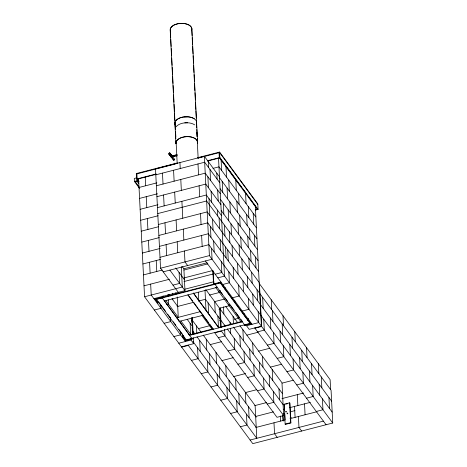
<?xml version="1.0" encoding="UTF-8"?>
<svg xmlns="http://www.w3.org/2000/svg" width="467" height="467" viewBox="0 0 467 467"><rect width="100%" height="100%" fill="white"/><g stroke="black" fill="none" stroke-linecap="round" stroke-linejoin="round"><path stroke-width="0.7" d="M172.492 156.293C172.288 154.74 171.05 157.916 172.09 156.69L172.627 157.414L171.477 157.537L168.774 153.783A0.718 0.56 -36.4 0 1 169.41 153.018C170.77 152.808 169.725 154.898 168.879 154.057M171.955 157.589A0.718 0.56 -36.4 0 0 172.562 156.673C172.662 157.986 171.01 154.595 172.031 155.499L172.562 156.223M286.971 413.453C287.036 414.573 288.577 413.003 287.386 413.044M290.217 417.142L290.795 417.381L290.252 417.907M172.988 155.68L176.462 154.787M176.917 154.84L172.06 156.095L169.743 153.013M172.627 157.414L172.592 156.819L174.676 156.282M172.358 157.052L177.215 155.797M177.238 162.989L136.3 173.549L136.58 179.013L138.728 181.932M197.704 157.706L219.583 152.061L257.807 203.945L258.082 209.409L255.42 210.097M219.472 176.777L204.365 156.264L155.505 168.873L160.537 268.221L178.318 292.354M136.329 174.045L174.103 164.302M197.985 158.138L219.607 152.557L257.831 204.441L257.276 204.587M136.825 177.799L134.268 178.458L134.42 181.435L139.557 188.405M136.58 179.013L156.095 173.981M207.366 160.753L219.858 157.525L258.082 209.409M137.356 179.17L156.317 174.279M207.587 161.051L219.525 157.974M155.809 174.833L204.669 162.224L219.776 182.737M134.42 181.435L138.308 180.431L138.53 180.735L135.196 181.593L139.446 187.366M139.026 187.471L156.854 182.871M212.975 168.389L218.97 166.842L255.863 216.916M156.363 185.761L205.217 173.158L220.331 193.665M139.575 198.399L157.408 193.799M156.918 196.689L205.772 184.086L220.885 204.593M140.129 209.327L157.963 204.727M157.467 207.617L206.326 195.013L221.44 215.52M157.77 213.577L206.63 200.973L258.63 271.555M140.684 220.255L158.132 215.754M158.325 224.51L207.185 211.901L259.185 282.482M141.238 231.183L158.687 226.682M255.198 209.794L257.305 209.251M158.879 235.438L207.733 222.829L259.734 293.41M141.793 242.11L159.241 237.61M159.434 246.366L208.288 233.757L260.288 304.344M142.347 253.038L160.175 248.438M159.988 257.294L208.842 244.685L260.843 315.272M142.896 263.972L160.432 259.448M160.537 268.221L209.397 255.618L332.732 423.02L252.781 443.65L144.56 296.755L138.582 178.727M143.451 274.9L162.388 270.014M163.205 271.841L212.065 259.238L211.51 248.304M183.986 268.747L207.132 262.775M183.94 270.049L207.85 263.878M144.005 285.827L169.515 279.243M183.905 277.958L212.742 270.516M184.021 281.519L212.853 274.076M172.983 285.115L179.649 283.393L179.095 272.465M215.176 274.228L221.843 272.506L221.288 261.578M144.56 296.755L182.311 287.012L181.278 266.616M217.844 277.847L224.51 276.125L218.527 158.097M184.588 289.266L213.956 281.689M153.888 298.652L184.979 290.632L183.87 268.776L182.346 266.71M213.08 270.883L213.74 283.93L220.955 282.068M162.329 297.555L155.663 299.271L158.331 302.89L157.776 303.036L154.886 299.113L162.107 297.251L162.329 297.555L162.253 296.107M213.74 283.93L213.962 284.234L220.622 282.512L223.29 286.131L223.845 285.991M222.736 284.479L229.396 282.763L228.842 271.835M157.887 302.289L158.441 302.149M222.292 285.676L222.847 285.53M166.468 304.595L168.47 304.081L168.248 299.709M218.439 291.192L220.436 290.672M209.397 295.074L219.846 292.377M154.338 310.024L160.998 308.308L160.817 304.665M177.127 306.574L193.869 302.254M198.545 301.046L205.451 299.265L220.12 319.171M214.283 301.705L224.738 299.008M232.513 297.753L239.174 296.037L238.619 285.103M176.246 317.869L200.477 311.617M228.217 304.461L229.548 304.116M219.175 308.343L229.624 305.646M164.115 323.298L170.776 321.576L170.595 317.934M218.982 309.615L220.313 309.271L231.521 324.483M178.914 321.489L203.343 315.184M242.291 311.028L248.952 309.306L248.397 298.378M219.537 320.543L220.868 320.199L225.275 326.182M237.995 317.735L239.326 317.391M198.335 328.64L209.63 325.727M234.329 319.352L238.567 318.261M173.893 336.573L180.554 334.851L180.373 331.208M188.691 334.763L190.694 334.244L190.139 323.316M213.121 328.459L211.79 328.803L202.013 315.529M216.933 286.913L216.962 287.409L164.215 301.017L164.191 300.52L189.526 334.903L213.121 328.815L213.145 329.317L187.816 294.928M218.673 327.385L218.696 327.881L193.338 292.996L218.673 327.385L242.268 321.296L242.297 321.792L189.549 335.399L189.526 334.903M182.667 336.818L183.222 336.678L185.889 340.297L192.55 338.575L192.772 338.879L185.557 340.741L182.667 336.818L182.556 334.646M248.105 318.465L248.181 319.918L248.736 319.772M184.22 337.133L183.665 337.279L183.589 335.831M248.625 320.52L248.07 320.66L247.959 318.488M251.625 323.695L244.404 325.557L244.183 325.254L250.843 323.538L248.181 319.918M178.779 343.204L190.997 340.052L193.665 343.677L181.447 346.823M181.669 347.127L188.335 345.411M218.311 337.67L224.977 335.954L224.645 329.398M254.959 328.219L261.619 326.497L259.454 283.778M257.626 331.839L264.287 330.116L263.732 319.189M210.115 344.623L221.405 341.71M246.815 335.154L258.105 332.241M191.447 360.401L198.113 358.679L197.559 347.752M228.089 350.945L234.755 349.228L234.2 338.295M267.404 345.107L274.065 343.391L273.51 332.463M221.895 360.612L233.185 357.699M258.59 351.143L269.885 348.23M201.224 373.67L207.891 371.954L207.336 361.026M237.872 364.219L244.533 362.497L243.978 351.569M277.182 358.382L283.843 356.665L283.288 345.732M233.669 376.6L245.671 373.501M270.37 367.132L281.665 364.213M211.002 386.945L217.669 385.222L217.114 374.295M247.65 377.488L254.311 375.772L253.756 364.844M286.96 371.656L293.62 369.934L293.066 359.006M245.449 392.584L256.739 389.671M282.15 383.115L293.439 380.202M220.78 400.213L227.447 398.497L226.892 387.569M257.428 390.762L264.089 389.04L263.534 378.112M296.738 384.925L303.398 383.209L302.844 372.281M254.737 405.625L266.604 402.566M281.957 398.602L303.591 393.021M230.558 413.488L237.224 411.766L236.67 400.838M267.206 404.031L273.866 402.315L273.312 391.387M306.515 398.199L313.176 396.477L312.621 385.549M284.129 404.224L289.68 402.793L289.902 403.091L290.906 422.962L285.355 424.398L285.133 424.094L284.129 404.224L284.637 410.201M285.74 404.165L287.818 403.628M255.291 416.552L273.434 411.871M283.206 409.349L284.601 408.987M289.487 407.726L310.427 402.326M283.084 413.692L284.479 413.33M290.065 411.888L294.951 410.627M240.336 426.756L247.002 425.04L246.448 414.112M283.644 415.583L276.984 417.305L214.756 332.848L221.422 331.126L283.644 415.583L281.98 382.8L239.898 325.674M316.293 411.468L322.954 409.752L322.399 398.824M255.846 427.48L285.156 419.921M290.042 418.66L316.947 411.713M285.133 424.094L290.684 422.664L290.906 422.962M250.114 440.031L323.403 421.123M219.939 157.98L220.704 159.013M222.28 161.156L224.855 164.647M226.402 166.748L227.248 167.898M227.423 168.138L229.998 171.634M230.225 171.938L235.753 179.439L236.308 190.367M236.179 180.017L241.702 187.518M243.295 189.684L246.804 194.441M248.444 196.671L251.906 201.37M253.593 203.659L254.883 205.41M257.527 209.555L219.303 157.671L219.052 152.703M219.525 177.769L256.412 227.843M220.08 188.697L256.967 238.771M220.634 199.625L257.521 249.699M221.189 210.559L258.076 260.627M169.889 153.071L172.031 155.949M172.592 156.819L174.547 159.475M169.579 152.995L172.043 156.258M170.029 153.76L171.984 156.416M169.41 153.018L170.192 154.081M169.93 153.912L171.885 156.568M169.795 154.046L171.751 156.696M169.638 154.145L171.593 156.801M169.468 154.209L173.911 160.239M169.293 154.233L171.786 157.613M169.13 154.215L171.623 157.595M168.774 153.783L173.216 159.819M259.232 283.475L330.122 379.7L330.624 389.636M259.956 293.714L331.068 390.237L332.732 423.02M260.51 304.642L331.623 401.165M261.065 315.569L332.177 412.092M205.398 260.954L252.069 324.296M254.737 327.916L326.071 424.742M222.426 285.39L248.316 320.537M215.071 283.948L215.293 284.245M245.07 324.664L245.292 324.968M219.939 290.988L222.52 294.484M225.094 297.981L227.668 301.484M230.249 304.98L234.113 310.222M235.829 312.557L239.694 317.799M240.984 319.551L242.268 321.296M139.073 181.505L137.135 178.873L136.884 173.905M215.585 287.316L241.252 322.16M136.749 180.922L138.874 183.805M225.865 306.632L237.767 322.79M205.749 289.487L219.566 308.243L220.523 327.186M233.494 327.157L282.535 393.728M187.635 265.536L184.967 261.917L184.412 250.989M227.242 328.856L283.09 404.656M301.641 431.047L298.973 427.428L298.419 416.494M175.808 268.005L184.424 279.704M169.871 270.124L184.979 290.632M188.219 295.016L192.509 300.841M193.799 302.593L198.096 308.418M198.954 309.586L203.244 315.412M204.102 316.579L208.399 322.405M209.689 324.156L212.263 327.653M175.224 292.902L176.077 294.052M192.2 320.123L201.125 332.241M203.25 335.125L255.116 405.525L256.78 438.309L188.113 345.107M191.791 320.782L192.556 321.816M277.211 437.346L274.543 433.726L273.989 422.798M168.768 294.309L170.041 296.037M171.955 298.635L177.904 306.714M187.162 319.276L192.357 326.334M192.445 330.63L194.879 333.94M197.004 336.824L256.214 417.189M192.346 331.71L193.11 332.743M166.024 300.766L178.248 317.356L177.215 296.954M180.916 320.975L190.694 334.244M161.22 297.841L161.442 298.144M191.219 338.563L191.441 338.861M192.999 341.564L256.342 427.538M158.576 301.863L160.304 304.21M161.168 305.377L165.481 311.238M167.635 314.163L170.659 318.266M173.251 321.781L175.837 325.295M178.861 329.398L182.311 334.08M291.023 417.253L291.239 417.626M177.238 155.12L177.197 154.77M328.955 397.545L329.509 408.473M321.29 376.962L321.845 387.896M318.342 363.711L318.85 373.647M319.177 384.277L319.732 395.205M311.512 363.694L312.067 374.622M309.399 371.002L309.954 381.93M306.568 347.728L307.07 357.658M301.735 350.419L302.289 361.347M304.531 403.85L305.079 414.778M299.621 357.728L300.176 368.661M294.788 331.739L295.29 341.675M297.31 394.638L297.864 405.566M291.957 337.151L292.511 348.078M294.537 406.43L295.086 417.358M289.844 344.459L290.398 355.387M289.68 402.793L290.684 422.664M283.014 315.75L283.516 325.686M282.179 323.876L282.733 334.804M284.817 413.75L285.103 419.43M280.066 331.185L280.62 342.113M282.914 415.052L283.206 420.79M282.839 415.227L283.136 421.059M278.98 388.9L279.535 399.828M280.393 415.98L280.655 421.082M272.401 310.608L272.956 321.535M271.234 299.767L271.736 309.703M270.288 317.916L270.842 328.844M272.203 369.525L272.757 380.459M269.202 375.631L269.757 386.559M262.623 297.333L263.178 308.261M255.309 205.982L261.397 326.199L249.185 329.352L246.518 325.733L258.73 322.58L258.175 311.652M262.425 356.257L262.979 367.185M253.196 213.296L253.75 224.224M254.299 235.152L254.854 246.08M255.408 257.008L255.963 267.935M257.072 289.791L257.621 300.719M259.424 362.357L259.979 373.285M248.304 206.659L248.858 217.587M249.413 228.515L249.968 239.443M250.522 250.37L251.071 261.298M251.625 272.226L252.18 283.16M252.735 294.087L253.289 305.015M245.531 192.713L246.086 203.641M246.634 214.569L247.189 225.497M247.743 236.425L248.298 247.352M248.853 258.286L249.407 269.214M252.647 342.982L253.202 353.91M247.294 276.522L247.843 287.45M249.647 349.088L250.201 360.016M238.526 193.385L239.081 204.312M239.635 215.24L240.19 226.174M240.744 237.102L241.293 248.03M241.848 258.957L242.402 269.885M242.957 280.813L243.511 291.741M244.545 313.83L244.655 316.013M244.492 324.314L244.515 324.81L214.715 283.895L161.967 297.502L191.774 338.417L191.75 337.921M248.561 406.804L249.115 417.731M236.857 201.3L237.411 212.228M237.966 223.156L238.52 234.084M239.075 245.012L239.629 255.939M242.869 329.714L243.424 340.641M245.338 392.257L245.893 403.184M237.516 263.248L238.065 274.176M239.869 335.814L240.423 346.742M228.748 180.116L229.303 191.044M229.857 201.972L230.412 212.899M230.967 223.827L231.515 234.755M232.07 245.683L232.624 256.611M233.179 267.544L233.733 278.472M234.767 300.555L234.878 302.744M238.783 393.529L239.338 404.457M225.975 166.17L226.53 177.098M227.079 188.026L227.633 198.954M228.188 209.881L228.742 220.809M229.297 231.737L229.852 242.671M233.091 316.439L233.465 323.724M235.561 378.982L236.115 389.91M227.738 249.979L228.287 260.907M230.091 322.545L230.202 324.728M230.389 328.371L230.645 333.473M221.084 159.533L221.638 170.461M222.193 181.389L222.747 192.316M223.302 203.244L223.851 214.178M224.405 225.106L224.96 236.033M225.514 246.961L226.069 257.889M219.583 152.061L219.858 157.525M224.989 287.287L225.1 289.47M229.005 380.261L229.56 391.188M216.811 173.158L217.108 179.118M217.663 190.046L218.217 200.973M219.076 217.867L219.624 228.795M220.179 239.723L220.733 250.651M223.5 306.813L223.868 314.098M224.423 325.026L224.499 326.48M225.783 365.708L226.337 376.641M217.435 210.092L217.739 216.058M220.237 307.811L221.235 327.484M217.896 316.153L218.451 327.081M209.998 169.468L210.553 180.396M211.107 191.324L211.662 202.252M212.514 219.14L213.069 230.068M213.623 240.995L214.178 251.929M219.227 366.986L219.782 377.914M208.364 161.693L208.667 167.659M213.372 272.635L213.67 278.431M213.851 282.056L213.962 284.234M214.68 301.606L215.229 312.534M212.847 270.708L213.547 284.555M207.885 176.777L208.44 187.705M208.994 198.633L209.846 215.52M210.401 226.448L210.956 237.376M216.005 352.439L216.56 363.367M204.365 156.264L209.397 255.618M208.119 302.885L208.673 313.812M209.45 353.717L210.004 364.645M191.826 28.312L197.564 141.571M192.071 35.562L191.709 28.324A10.776 5.995 -2.9 0 0 180.209 23.455A10.776 5.995 -2.9 0 0 170.262 29.976M192.182 37.734L192.515 44.248M192.626 46.42L192.994 53.658M193.099 55.83L193.466 63.074M193.577 65.246L193.945 72.484M194.056 74.656L194.383 81.17M194.494 83.342L194.862 90.58M194.972 92.752L195.34 99.991M195.445 102.162L195.813 109.406M195.889 110.854L196.257 118.093M196.368 120.264L196.741 127.672A10.776 5.995 -2.9 0 0 196.356 126.662M196.835 129.517L197.191 136.615M197.302 138.74L197.448 141.583M205.013 290.521L206.005 310.193M196.385 123.049L196.619 127.684M196.835 132.383L197.056 136.72M197.202 139.61L198.154 158.395M198.002 163.946L198.557 174.874M199.111 185.802L199.666 196.73M200.518 213.623L201.073 224.551M201.627 235.479L202.182 246.407M206.227 339.165L206.782 350.092M198.347 292.237L198.79 300.981M199.672 340.443L200.226 351.371M196.449 325.896L196.817 333.181M192.334 317.443L193.18 334.203M193.367 337.845L193.665 343.677M191.919 317.589L192.766 334.349M191.709 317.858L191.966 322.93M192.182 327.279L192.445 332.352M190.921 338.598L190.997 340.052M179.935 162.569L180.239 168.529M180.793 179.456L181.342 190.384M181.897 201.318L182.755 218.206M183.309 229.134L183.858 240.061M175.347 127.182L175.178 123.872A10.653 5.925 -2.9 0 1 175.213 122.319M175.831 136.697L175.685 133.807A10.642 5.919 -2.9 0 1 175.72 132.26M176.053 141.034L177.186 163.432M170.7 37.734L170.332 30.495A10.776 5.995 -2.9 0 0 170.718 31.505M170.77 39.181L171.138 46.42M171.249 48.591L171.617 55.83M171.722 58.001L172.09 65.24M172.2 67.411L172.568 74.656M172.644 76.103L173.006 83.342M173.117 85.514L173.485 92.752M173.596 94.924L173.963 102.162M174.074 104.334L174.436 111.572M174.512 113.02L174.88 120.264M174.991 122.436L175.364 129.844M175.458 131.688L175.814 138.787M175.925 140.911L176.071 143.754A10.776 5.995 -2.9 0 1 186.888 136.662A10.776 5.995 -2.9 0 1 197.413 143.147M170.21 30.507L175.948 143.766A10.893 6.059 -2.9 0 1 186.888 136.597A10.893 6.059 -2.9 0 1 197.529 143.153M185.37 340.029L185.446 341.488L151.22 295.033L150.666 284.105M183.146 335.224L183.222 336.678M173.572 170.251L174.127 181.178M174.681 192.106L175.236 203.034M176.094 219.922L176.643 230.85M177.197 241.783L177.752 252.711M172.031 155.499L172.09 156.69M172.475 293.235L172.545 294.689M172.732 298.331L172.802 299.791M162.469 173.111L163.024 184.045M163.578 194.972L164.133 205.9M164.985 222.788L165.54 233.716M166.094 244.644L166.649 255.572M167.992 294.613L168.062 296.066M163.508 295.99L163.578 297.444M156.223 260.533L156.778 271.461M145.243 177.011L145.686 185.749M146.241 196.677L146.796 207.605M147.344 218.538L147.899 229.466M148.453 240.394L149.008 251.322M149.563 262.25L150.117 273.177M174.179 164.104A0.718 0.473 -57 0 1 174.991 163.181A0.718 0.473 -57 0 1 175.043 164.209M176.158 126.744A10.776 5.995 -2.9 0 1 194.669 124.864M175.329 124.917A10.893 6.059 -2.9 0 1 184.932 116.779A10.893 6.059 -2.9 0 1 196.525 123.282M170.601 31.528A10.893 6.059 -2.9 0 1 180.198 23.391A10.893 6.059 -2.9 0 1 191.791 29.894M184.488 116.948A10.653 5.925 -2.9 0 1 187.267 116.873M184.786 122.909A10.653 5.925 -2.9 0 1 187.565 122.833M175.061 123.883A10.776 5.995 -2.9 0 1 175.096 122.313M175.855 120.778A10.776 5.995 -2.9 0 1 194.365 118.898M196.438 121.712A10.776 5.995 -2.9 0 1 196.403 123.276M174.028 159.025A0.718 0.56 -36.4 0 1 174.518 159.691A0.718 0.56 -36.4 0 1 173.631 160.257A0.718 0.56 -36.4 0 1 173.292 159.498M285.693 411.771C286.411 413.143 286.866 410.341 285.693 411.771M220.29 282.961L156.445 299.435L186.222 339.853L250.067 323.38L220.29 282.961"/></g></svg>
